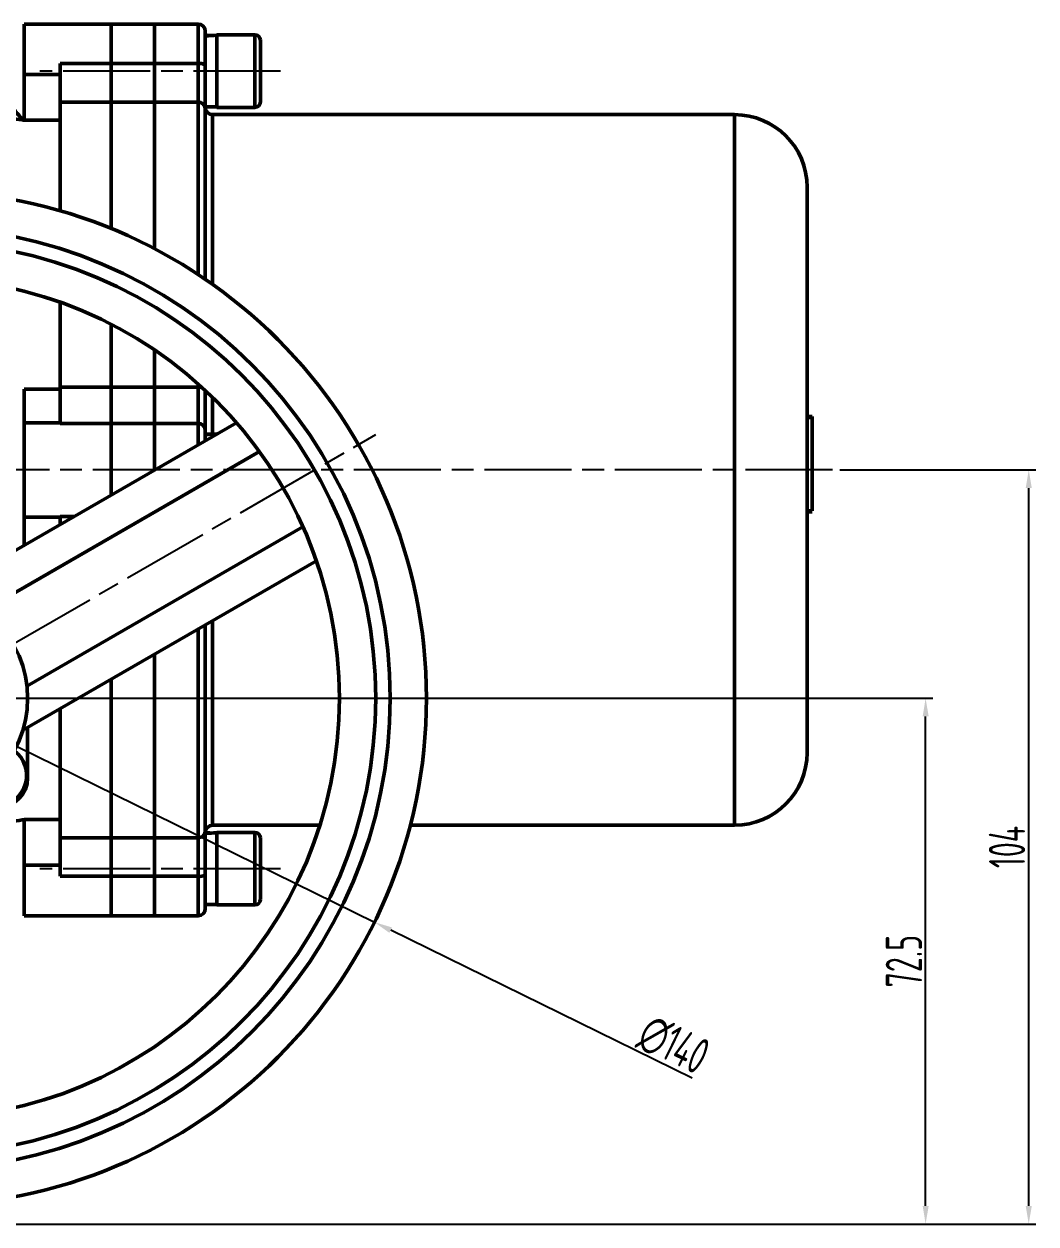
# Model space of a CAD drawing. Header units: millimetres. Extents: x 3338 to 4235, y 1659 to 2315.
# Drawn here: x 3695.2 to 3834.7, y 1957.4 to 2122.9 of the extents above; entities that cross this region are included whole.
import ezdxf

# ---------------------------------------------------------------- set-up
doc = ezdxf.new("R2010")
doc.units = ezdxf.units.MM
doc.linetypes.add('AM_ISO08W050', pattern=[18, 12, -1.5, 3, -1.5])
for name, color, linetype, lineweight in [('AM_5', 3, 'Continuous', 25), ('AM_7', 4, 'AM_ISO08W050', 25), ('AM_BOR', 7, 'Continuous', 50)]:
    doc.layers.add(name, color=color, linetype=linetype, lineweight=lineweight)
doc.styles.add('工程字', font='gbenor.shx', dxfattribs={"width": 0.707, "bigfont": 'hztxt.shx'})
doc.dimstyles.new('AM_GB', dxfattribs={"dimtxt": 3.5, "dimasz": 2.5, "dimexe": 1, "dimexo": 1, "dimgap": 0.5, "dimtad": 1, "dimdsep": 46, "dimtxsty": '工程字', "dimcen": 0, "dimclrd": 256, "dimclre": 256, "dimclrt": 2, "dimadec": 0, "dimazin": 2, "dimtp": 0.1, "dimtm": 0.1, "dimtfac": 0.71, "dimtmove": 0, "dimatfit": 3, "dimfxl": 0, "dimlwd": -1, "dimlwe": -1, "dimarcsym": 0})
doc.dimstyles.new('AM_GB$0', dxfattribs={"dimtxt": 3.5, "dimasz": 2.5, "dimexe": 1, "dimexo": 1, "dimgap": 0.5, "dimtad": 1, "dimdsep": 46, "dimtxsty": '工程字', "dimcen": 0, "dimclrd": 256, "dimclre": 256, "dimclrt": 2, "dimadec": 0, "dimazin": 2, "dimtp": 0.1, "dimtm": 0.1, "dimtfac": 0.71, "dimtmove": 0, "dimatfit": 3, "dimfxl": 0, "dimlwd": -1, "dimlwe": -1, "dimarcsym": 0})

# ---------------------------------------------------------------- blocks, each defined once
blk = doc.blocks.new('*D3')
at = {"layer": 'AM_5', "transparency": 16777216}
for p, q in [((3681.68, 2029.93), (3820.52, 2029.93)), ((3819.52, 1959.93), (3819.52, 2027.43)), ((3677.68, 1957.43), (3820.52, 1957.43))]:
    blk.add_line(p, q, dxfattribs=at)
for points in [[(3819.11, 2027.43), (3819.94, 2027.43), (3819.52, 2029.93)], [(3819.11, 1959.93), (3819.94, 1959.93), (3819.52, 1957.43)]]:
    blk.add_solid(points, dxfattribs=at)
at = {"layer": 'Defpoints', "color": 0}
for p in [(3680.68, 2029.93), (3819.52, 2029.93), (3676.68, 1957.43)]:
    blk.add_point(p, dxfattribs=at)
at = {"layer": 'AM_5', "color": 2, "transparency": 16777216, "insert": (3816.52, 1993.68), "char_height": 5, "attachment_point": 5, "rotation": 90, "style": '工程字'}
blk.add_mtext('72.5', dxfattribs=at)
blk = doc.blocks.new('*D4')
at = {"layer": 'AM_5', "transparency": 16777216}
for p, q in [((3807.67, 2061.43), (3834.74, 2061.43)), ((3833.74, 1959.93), (3833.74, 2058.93)), ((3677.68, 1957.43), (3834.74, 1957.43))]:
    blk.add_line(p, q, dxfattribs=at)
for points in [[(3833.32, 2058.93), (3834.16, 2058.93), (3833.74, 2061.43)], [(3833.32, 1959.93), (3834.16, 1959.93), (3833.74, 1957.43)]]:
    blk.add_solid(points, dxfattribs=at)
at = {"layer": 'Defpoints', "color": 0}
for p in [(3806.67, 2061.43), (3833.74, 2061.43), (3676.68, 1957.43)]:
    blk.add_point(p, dxfattribs=at)
at = {"layer": 'AM_5', "color": 2, "transparency": 16777216, "insert": (3830.74, 2009.43), "char_height": 5, "attachment_point": 5, "rotation": 90, "style": '工程字'}
blk.add_mtext('104', dxfattribs=at)
blk = doc.blocks.new('*D17')
at = {"layer": 'AM_5', "transparency": 16777216}
for p, q in [((3615.61, 2061.9), (3613.37, 2063.01)), ((3617.85, 2060.8), (3743.51, 1999.06)), ((3787.33, 1977.53), (3745.75, 1997.96))]:
    blk.add_line(p, q, dxfattribs=at)
for points in [[(3615.79, 2062.28), (3615.43, 2061.53), (3617.85, 2060.8)], [(3745.93, 1998.33), (3745.57, 1997.58), (3743.51, 1999.06)]]:
    blk.add_solid(points, dxfattribs=at)
at = {"layer": 'Defpoints', "color": 0}
for p in [(3617.85, 2060.8), (3743.51, 1999.06)]:
    blk.add_point(p, dxfattribs=at)
at = {"layer": 'AM_5', "color": 2, "transparency": 16777216, "insert": (3784.76, 1982.13), "char_height": 5, "attachment_point": 5, "rotation": 333.8321, "style": '工程字'}
blk.add_mtext('∅140', dxfattribs=at)

msp = doc.modelspace()

# ---------------------------------------------------------------- linework, layer by layer
at = {"layer": 'AM_7'}
for p, q in [((3730.574, 2116.431), (3697.386, 2116.431)), ((3678.26, 2028.534), (3743.721, 2066.328)), ((3806.674, 2061.431), (3692.386, 2061.431)), ((3730.574, 2006.431), (3697.386, 2006.431))]:
    msp.add_line(p, q, dxfattribs=at)
at = {"layer": 'AM_BOR'}
for p, q in [((3707.18, 2122.931), (3695.18, 2122.931)), ((3695.18, 2122.931), (3695.18, 2115.954)), ((3713.18, 2122.931), (3707.18, 2122.931)), ((3707.18, 2117.469), (3707.18, 2122.931)), ((3719.18, 2122.931), (3713.18, 2122.931)), ((3713.18, 2122.931), (3713.18, 2117.469)), ((3719.18, 2117.469), (3719.18, 2122.931)), ((3720.18, 2121.931), (3720.18, 2117.309)), ((3727.03, 2121.431), (3721.78, 2121.431)), ((3721.78, 2111.431), (3721.78, 2121.431)), ((3727.03, 2111.431), (3727.03, 2121.431)), ((3727.78, 2120.681), (3727.78, 2112.181)), ((3700.18, 2117.469), (3707.18, 2117.469)), ((3700.18, 2112.165), (3700.18, 2117.469)), ((3707.18, 2117.469), (3713.18, 2117.469)), ((3707.18, 2112.165), (3707.18, 2117.469)), ((3713.18, 2117.469), (3713.18, 2112.165)), ((3719.18, 2117.469), (3713.18, 2117.469)), ((3719.18, 2112.165), (3719.18, 2117.469)), ((3720.18, 2117.309), (3720.18, 2111.189)), ((3695.18, 2115.954), (3695.18, 2109.666)), ((3695.18, 2115.954), (3700.18, 2115.954)), ((3707.18, 2112.165), (3700.18, 2112.165)), ((3700.18, 2112.165), (3700.18, 2097.16)), ((3713.18, 2112.165), (3707.18, 2112.165)), ((3707.18, 2112.165), (3707.18, 2094.721)), ((3713.18, 2112.165), (3713.18, 2091.929)), ((3719.18, 2112.165), (3713.18, 2112.165)), ((3719.18, 2088.393), (3719.18, 2112.165)), ((3720.18, 2111.491), (3721.78, 2111.491)), ((3720.18, 2111.189), (3720.18, 2087.722)), ((3793.18, 2110.431), (3721.18, 2110.431)), ((3721.18, 2110.431), (3721.18, 2087.026)), ((3721.78, 2111.431), (3727.03, 2111.431)), ((3793.18, 2012.431), (3793.18, 2110.431)), ((3700.18, 2109.666), (3695.18, 2109.666)), ((3803.18, 2100.431), (3803.18, 2022.431)), ((3700.18, 2084.555), (3700.18, 2072.839)), ((3707.18, 2081.523), (3707.18, 2072.839)), ((3713.18, 2077.97), (3713.18, 2072.839)), ((3695.18, 2072.55), (3700.18, 2072.55)), ((3695.18, 2072.55), (3695.18, 2067.931)), ((3700.18, 2072.839), (3707.18, 2072.839)), ((3700.18, 2067.848), (3700.18, 2072.839)), ((3707.18, 2072.839), (3713.18, 2072.839)), ((3707.18, 2067.848), (3707.18, 2072.839)), ((3713.18, 2072.839), (3713.18, 2067.848)), ((3719.18, 2072.839), (3713.18, 2072.839)), ((3719.18, 2072.839), (3719.18, 2073.31)), ((3719.18, 2067.848), (3719.18, 2072.839)), ((3720.18, 2072.402), (3720.18, 2066.861)), ((3721.18, 2071.449), (3721.18, 2066.337)), ((3803.88, 2068.793), (3803.18, 2068.793)), ((3803.88, 2068.647), (3803.88, 2068.793)), ((3724.498, 2067.931), (3684.026, 2044.565)), ((3700.18, 2067.931), (3695.18, 2067.931)), ((3695.18, 2067.931), (3695.18, 2054.931)), ((3707.18, 2067.848), (3700.18, 2067.848)), ((3713.18, 2067.848), (3707.18, 2067.848)), ((3707.18, 2057.933), (3707.18, 2067.848)), ((3713.18, 2067.848), (3713.18, 2061.397)), ((3719.18, 2067.848), (3713.18, 2067.848)), ((3719.18, 2064.861), (3719.18, 2067.848)), ((3803.88, 2068.647), (3803.18, 2068.647)), ((3803.88, 2055.798), (3803.88, 2068.647)), ((3720.18, 2066.861), (3720.18, 2065.438)), ((3721.9, 2066.431), (3721.78, 2066.431)), ((3721.78, 2066.362), (3721.78, 2066.431)), ((3727.64, 2063.972), (3689.586, 2042.001)), ((3803.88, 2055.798), (3803.18, 2055.798)), ((3803.88, 2055.652), (3803.18, 2055.652)), ((3695.18, 2054.931), (3700.18, 2054.931)), ((3695.18, 2054.931), (3695.18, 2051.005)), ((3700.18, 2053.891), (3700.18, 2055.015)), ((3700.18, 2055.015), (3702.126, 2055.015)), ((3733.64, 2053.58), (3695.586, 2031.609)), ((3695.037, 2025.519), (3735.498, 2048.879)), ((3719.18, 2010.698), (3719.18, 2039.458)), ((3720.18, 2040.035), (3720.18, 2011.674)), ((3721.18, 2040.612), (3721.18, 2012.431)), ((3713.18, 2035.993), (3713.18, 2010.698)), ((3707.18, 2032.529), (3707.18, 2010.698)), ((3700.18, 2028.488), (3700.18, 2010.698)), ((3695.68, 2018.931), (3695.68, 2025.89)), ((3695.18, 2013.196), (3700.18, 2013.196)), ((3695.18, 2013.196), (3695.18, 2006.909)), ((3720.18, 2011.674), (3720.18, 2005.553)), ((3721.18, 2012.431), (3735.977, 2012.431)), ((3727.03, 2011.431), (3721.78, 2011.431)), ((3721.78, 2001.431), (3721.78, 2011.431)), ((3727.03, 2001.431), (3727.03, 2011.431)), ((3748.457, 2012.431), (3793.18, 2012.431)), ((3700.18, 2010.698), (3707.18, 2010.698)), ((3700.18, 2005.394), (3700.18, 2010.698)), ((3707.18, 2010.698), (3713.18, 2010.698)), ((3707.18, 2005.394), (3707.18, 2010.698)), ((3713.18, 2010.698), (3713.18, 2005.394)), ((3719.18, 2010.698), (3713.18, 2010.698)), ((3719.18, 2005.394), (3719.18, 2010.698)), ((3727.78, 2010.681), (3727.78, 2002.181)), ((3700.18, 2006.909), (3695.18, 2006.909)), ((3695.18, 2006.909), (3695.18, 1999.931)), ((3707.18, 2005.394), (3700.18, 2005.394)), ((3713.18, 2005.394), (3707.18, 2005.394)), ((3707.18, 1999.931), (3707.18, 2005.394)), ((3713.18, 2005.394), (3713.18, 1999.931)), ((3719.18, 2005.394), (3713.18, 2005.394)), ((3719.18, 1999.931), (3719.18, 2005.394)), ((3720.18, 2005.553), (3720.18, 2000.931)), ((3720.18, 2001.491), (3721.78, 2001.491)), ((3721.78, 2001.431), (3727.03, 2001.431)), ((3695.18, 1999.931), (3707.18, 1999.931)), ((3707.18, 1999.931), (3713.18, 1999.931)), ((3713.18, 1999.931), (3719.18, 1999.931))]:
    msp.add_line(p, q, dxfattribs=at)
for radius in [70, 65, 63, 58, 15]:
    msp.add_circle((3680.68, 2029.931), radius, dxfattribs=at)
for centre, radius, start, end in [((3719.18, 2121.931), 1, 0, 90), ((3727.03, 2120.681), 0.75, 0, 90), ((3719.424, 2115.783), 1.703, 63.63866, 98.22397), ((3719.192, 2111.177), 0.988, 0.71553, 90.69753), ((3727.03, 2112.181), 0.75, 270, 0), ((3721.18, 2111.431), 1, 180, 270), ((3793.18, 2100.431), 10, 0, 90), ((3719.208, 2069.071), 3.768, 81.76363, 90.42265), ((3719.186, 2066.854), 0.994, 0.37263, 90.36677), ((3691.287, 2019.325), 4.25, 275.31115, 53.1443), ((3793.18, 2022.431), 10, 270, 0), ((3691.68, 2018.931), 4, 270, 0), ((3719.192, 2011.686), 0.988, 269.30245, 359.2846), ((3721.18, 2011.431), 1, 90, 180), ((3727.03, 2010.681), 0.75, 0, 90), ((3719.424, 2007.08), 1.704, 261.77762, 296.35985), ((3719.18, 2000.931), 1, 270, 0), ((3727.03, 2002.181), 0.75, 270, 0)]:
    msp.add_arc(centre, radius, start, end, dxfattribs=at)
for centre, start_param, end_param in [((3720.18, 2116.431), 1.4771615, 1.5707963), ((3721.78, 2116.431), 1.5707963, 1.7588997), ((3720.18, 2061.431), 1.4771615, 1.5707963), ((3721.78, 2061.431), 1.5707963, 1.7588997), ((3720.18, 2006.431), 1.4771615, 1.5707963), ((3721.78, 2006.431), 1.5707963, 1.7588997)]:
    msp.add_ellipse(centre, major_axis=(8.556, 0), ratio=0.5773503, start_param=start_param, end_param=end_param, dxfattribs=at)
for points, knots in [([(3692.68, 2112.844), (3692.752, 2112.734), (3693.216, 2112.03), (3694.124, 2110.675), (3694.826, 2109.905), (3695.134, 2109.695), (3695.178, 2109.668), (3695.18, 2109.666)], [0, 0, 0, 0, 0.09487291, 0.60897843, 0.9437348, 0.99770484, 1, 1, 1, 1]), ([(3695.18, 2109.666), (3695.176, 2109.667), (3695.087, 2109.68), (3694.454, 2109.772), (3693.589, 2109.889), (3692.884, 2109.998), (3692.68, 2110.029)], [0, 0, 0, 0, 0.0050573, 0.103447, 0.7403106, 1, 1, 1, 1]), ([(3691.68, 2012.676), (3691.74, 2012.687), (3692.213, 2012.772), (3693.326, 2012.932), (3694.452, 2013.091), (3695.087, 2013.183), (3695.176, 2013.196), (3695.18, 2013.196)], [0, 0, 0, 0, 0.0618316, 0.4828194, 0.927732, 0.996467, 1, 1, 1, 1])]:
    msp.add_open_spline(points, degree=3, knots=knots, dxfattribs=at)

# ---------------------------------------------------------------- dimensions: what is measured, and where the dimension line sits
at = {"layer": 'AM_5'}
dim = msp.add_diameter_dim_2p(p1=(3617.855, 2060.802), p2=(3743.505, 1999.061), dimstyle='AM_GB', override={"dimtxt": 5}, dxfattribs=at)
dim.commit()
dim.dimension.update_dxf_attribs({"geometry": '*D17', "text_midpoint": (3783.44, 1979.438), "dimtype": 163})
for base, p2, picture, middle in [((3833.741, 2061.431), (3806.674, 2061.431), '*D4', (3830.741, 2009.431)), ((3819.524, 2029.931), (3680.68, 2029.931), '*D3', (3816.524, 1993.681))]:
    dim = msp.add_linear_dim(base=base, p1=(3676.68, 1957.431), p2=p2, angle=90, dimstyle='AM_GB$0', override={"dimtxt": 5}, dxfattribs=at)
    dim.commit()
    dim.dimension.update_dxf_attribs({"geometry": picture, "text_midpoint": middle})

doc.saveas('drawing.dxf')
